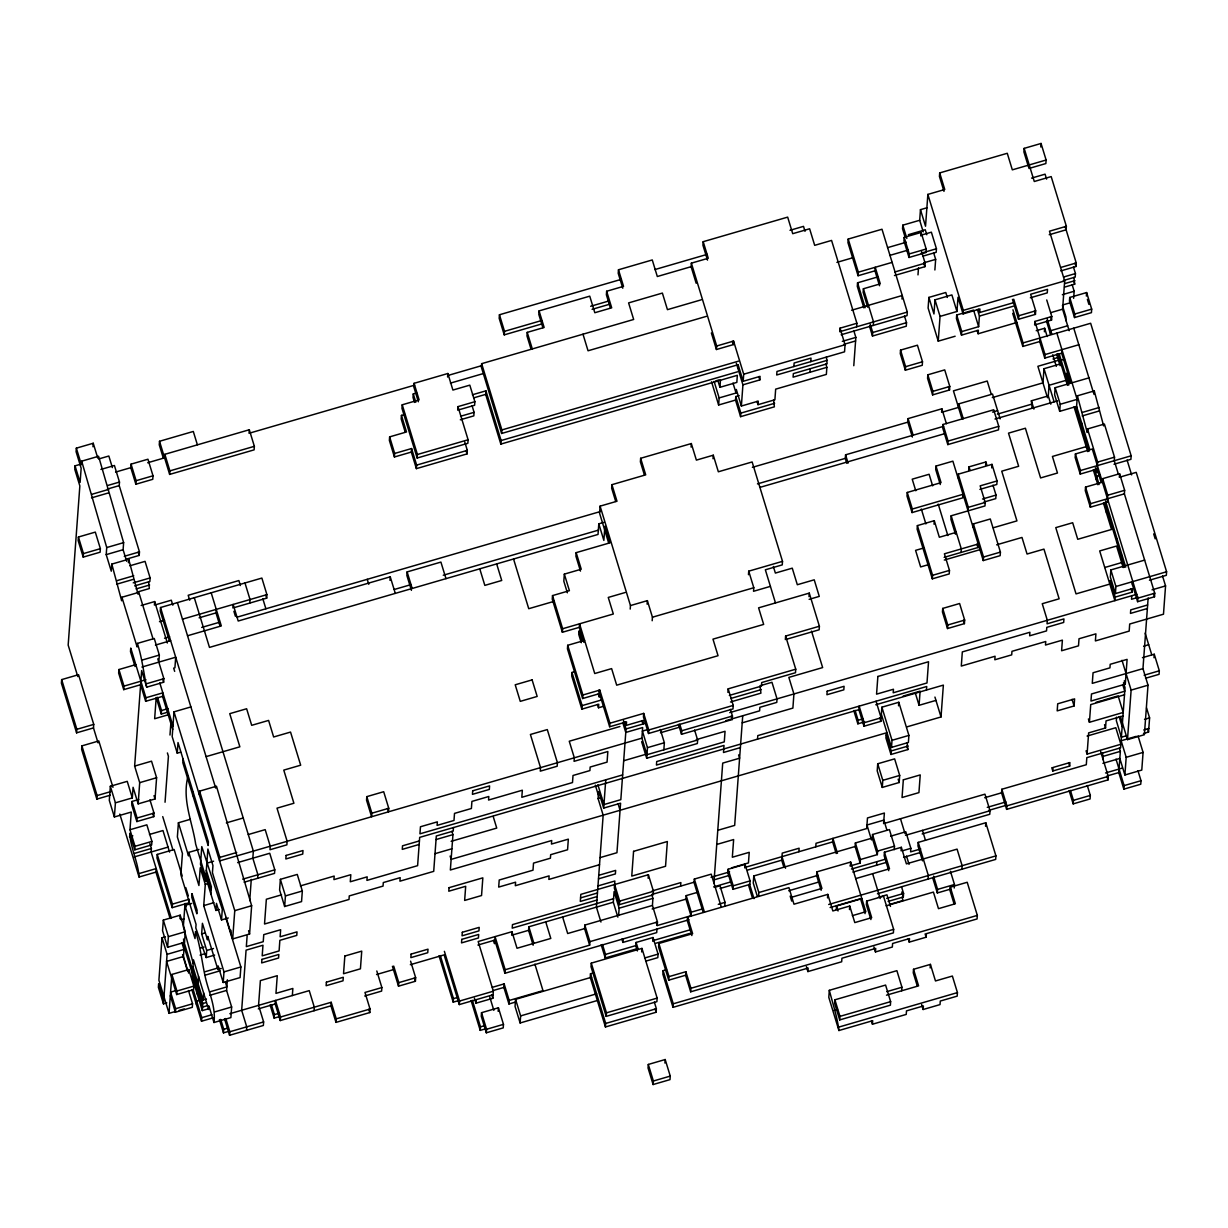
<?xml version="1.0" encoding="UTF-8"?>
<svg xmlns="http://www.w3.org/2000/svg" width="1228" height="1228" viewBox="0 0 1228 1228"><rect width="100%" height="100%" fill="white"/><g stroke="black" fill="none" stroke-linecap="round" stroke-linejoin="round"><path stroke-width="1.5" d="M80.112 464.368L75.046 465.842L74.785 469.372L79.851 485.935L68.169 645.099L77.794 676.582M97.795 458.151L93.236 443.247L76.351 448.159L76.09 451.689L81.155 468.252L80.112 482.404L75.046 465.842M61.661 679.606L61.4 683.152L76.596 732.84L93.481 727.928L93.742 724.397L78.546 674.694L61.661 679.606L76.857 729.309L76.596 732.84M126.653 561.303L123.107 549.714L123.629 542.638L98.562 456.263L81.677 461.175L81.416 464.721L76.351 448.159M78.408 537.02L78.147 540.55L83.212 557.113L100.113 552.201L100.374 548.67L95.308 532.108L78.408 537.02L83.473 553.582L83.212 557.113M92.975 446.777L93.236 443.247M138.043 594.214L128.679 559.201L111.794 564.112L111.272 571.189L106.207 554.626L106.729 547.55L81.677 461.175M112.976 787.348L98.808 740.96L81.908 745.872L81.647 749.402L96.843 799.106L110.351 795.176M125.701 559.339L139.209 555.409L139.47 551.879L119.223 485.613L119.484 482.067L114.419 465.504L100.911 469.434M96.843 799.106L97.104 795.575L81.908 745.872M152.993 638.729L138.81 592.341L121.925 597.253L121.664 600.784L111.794 564.112M130.797 467.668L131.058 464.138L147.943 459.226L153.009 475.789L152.748 479.319L135.863 484.231L130.797 467.668L115.585 472.089M114.373 816.973L115.417 802.82L132.302 797.908L127.236 781.346L110.351 786.258L109.307 800.41L114.373 816.973L131.258 812.061L129.968 829.744L135.034 846.307L134.773 849.853L151.658 844.941L151.919 841.41L146.853 824.832L129.968 829.744M135.817 664.624L118.916 669.536L118.655 673.082L123.721 689.645L140.621 684.733L145.672 701.295L162.572 696.383L162.833 692.853L145.932 697.765L145.672 701.295M128.433 562.746L128.679 559.201M135.863 484.231L136.108 480.701L131.058 464.138M123.721 689.645L123.982 686.114L118.916 669.536M158.811 662.138L159.333 655.061L154.267 638.499L137.367 643.411L137.106 646.941L121.925 597.253M139.317 873.492L156.202 868.58L155.941 872.11L139.056 877.022C138.165 862.194 130.598 848.118 129.707 833.29L134.773 849.853M138.795 799.489L132.041 801.454L131.78 804.985L136.845 821.563L153.746 816.651L154.007 813.105L149.954 799.858M132.302 797.908L133.084 787.301L138.15 803.864L155.035 798.967L156.601 777.738L151.535 761.176L134.635 766.088L139.7 782.65L138.15 803.864M134.635 766.088L141.65 670.58L146.715 687.158L163.616 682.246L163.877 678.7L157.798 658.822M146.715 687.158C143.599 672.576 142.08 657.809 137.367 643.411M197.355 444.705L193.303 431.458L159.517 441.282L159.256 444.812L163.309 458.075M148.588 581.688L149.34 588.55L137.521 591.988M129.861 565.786L145.058 561.365L150.123 577.928L149.862 581.473L134.666 585.894M136.845 821.563L137.106 818.017L132.041 801.454M159.517 441.282L169.648 474.407L254.104 449.862L254.365 446.317L249.299 429.754L164.844 454.314L164.583 457.844L147.682 462.756M154.406 605.112L154.667 601.566L141.159 605.496M169.648 474.407L169.894 470.877L164.844 454.314M234.579 607.492L266.676 598.159L266.921 594.628L261.871 578.066L160.515 607.522L160.254 611.068L169.357 640.878M149.877 843.513L151.397 848.471L151.136 852.017L171.398 918.283M168.036 712.117L161.267 714.067L161.528 710.536L157.476 697.289M182.235 876.024L174.13 849.515L157.245 854.427L156.984 857.973L172.181 907.661L189.066 902.764L189.327 899.218L172.442 904.13L172.181 907.661M165.043 802.237L168.42 756.264L167.407 752.948M169.986 735.035L171.03 720.897M174.913 667.832L175.696 657.226L141.911 667.05M190.893 706.929L173.992 711.841L172.181 736.6L177.246 753.163L180.623 752.181M165.396 936.795L162.019 937.778L158.903 980.22L169.034 1013.346L175.788 1011.381M163.324 920.094L162.541 930.701L167.607 947.264L184.492 942.352L185.274 931.745L180.209 915.182L163.324 920.094L168.389 936.657L167.607 947.264M177.246 753.163L178.014 742.556L208.407 841.947L208.146 845.493L182.818 762.649L183.079 759.119M163.447 1003.859L163.708 1000.329L158.642 983.751L158.381 987.297L163.447 1003.859L166.824 1002.877M163.969 996.783L167.085 954.34L162.019 937.778M190.233 819.337L178.413 822.775L177.369 836.928L182.435 853.491L180.869 874.72L196.066 924.423L195.805 927.954L206.197 957.548L214.639 955.092M169.034 1013.346L171.889 974.449L188.774 969.537L193.84 986.099L193.579 989.63L176.694 994.542L166.563 961.417L183.463 956.505L183.97 949.428L181.944 942.797M188.145 775.682C181.698 799.52 192.289 821.455 195.682 844.189L215.928 910.455L219.305 909.472M179.948 918.713L180.209 915.182M188.498 990.535L192.55 1003.783L192.289 1007.328L175.389 1012.24L175.65 1008.695L170.585 992.132L175.65 990.658M176.694 994.542L176.955 991.011L171.889 974.449M191.66 903.47L184.906 905.435L183.34 926.649L193.21 963.32M198.936 849.438L188.79 852.37L188.529 855.916L178.413 822.775M192.95 795.79L193.21 792.244M199.32 794.67L199.581 791.139L216.466 786.227L251.648 905.727L249.576 934.017L232.675 938.929L212.429 872.663L212.951 865.586L207.885 849.024L205.552 880.86L208.929 879.877M188.513 973.067L188.774 969.537M220.042 626.157L215.99 612.895L216.251 609.364M196.449 1004.642L196.71 1001.112L200.087 1000.129M197.232 994.035L197.493 990.505M197.754 986.959L198.537 976.352M227.364 979.821L226.597 990.428L231.647 1006.991L230.879 1017.598L213.979 1022.51C216.097 1006.177 208.054 990.981 204.892 975.232C201.776 960.649 200.256 945.898 195.544 931.484L195.022 938.56L184.906 905.435M206.197 957.548L206.718 950.472L201.653 933.909L202.42 923.302L207.486 939.865L207.747 936.335L217.878 969.46L221.255 968.478M225.676 917.27L240.872 966.973L240.089 977.58L223.204 982.492L223.987 971.885L203.725 905.619L205.291 884.39L200.225 867.828L198.921 885.511L188.79 852.37M213.334 1017.782L201.515 1021.22L201.776 1017.674L193.164 989.507M209.052 1008.633L202.298 1010.598L202.82 1003.522L183.571 940.571M206.457 999.009L203.081 999.991L203.602 992.915M210.863 893.892L211.385 886.816L206.319 870.238M232.89 607.983L233.136 604.452L238.201 621.015L390.243 576.822L395.309 593.385M249.038 433.284L249.299 429.754M215.928 910.455L216.45 903.378L221.516 919.941L228.27 917.976M199.581 791.139L219.827 857.39L219.566 860.935L641.891 738.151L642.658 727.544L625.773 732.456L622.734 722.509M217.878 969.46L218.139 965.929L223.204 982.492M221.516 919.941L222.299 909.334L201.776 846.599L200.486 864.282L205.552 880.86M249.775 603.071L250.036 599.54L244.971 582.978M228.546 1031.397L223.481 1032.871L223.726 1029.325L220.702 1019.394M230.741 933.833L231.002 930.302M232.675 938.929L234.763 910.639L173.992 711.841M292.341 995.54L292.863 988.463L275.962 993.375L277.267 975.692L260.382 980.604L258.555 1005.364L263.621 1021.926L263.36 1025.472L229.575 1035.281L229.836 1031.75L225.783 1018.503M247.12 935.997L246.337 946.604L263.237 941.692L263.759 934.631L280.644 929.719L280.122 936.78L297.022 931.868L296.762 935.414L279.861 940.326L279.094 950.933L262.193 955.845L262.976 945.238L246.076 950.15L241.67 1010.276L246.721 1026.838L246.475 1030.369M249.714 900.631L251.279 879.401M257.634 878.281L257.895 874.75L252.83 858.188L253.352 851.111L177.4 602.61M237.633 862.609L269.73 853.276L274.796 869.838L274.535 873.384L244.126 882.211M280.368 879.34L279.6 889.947L284.65 906.51L301.551 901.598L302.334 890.991L297.268 874.428L280.368 879.34L285.433 895.903L284.65 906.51M279.216 1016.661L274.151 1018.135L274.412 1014.604L271.373 1004.657M280.26 1020.56L275.195 1003.982L275.456 1000.452L280.506 1017.014L280.26 1020.56L330.931 1005.824L331.192 1002.278L280.506 1017.014M314.046 1010.736L314.307 1007.19L309.241 990.628L229.836 1013.714M376.812 970.98L381.877 987.558L364.977 992.454L370.042 1009.032L369.781 1012.563L335.996 1022.387L336.257 1018.856L331.192 1002.278M404.826 414.419L401.449 415.402L406.514 431.964L389.629 436.876L389.368 440.422L394.418 456.985L411.319 452.073L411.58 448.542L394.679 453.454L394.418 456.985M366.804 796.634L366.543 800.165L371.608 816.727L371.869 813.197L366.804 796.634L383.689 791.722L388.754 808.285L388.493 811.815L387.48 808.515M401.449 415.402L401.188 418.948L405.24 432.195M414.066 383.32L419.116 399.883L402.231 404.795L401.97 408.325L417.167 458.029L467.837 443.293L468.098 439.762L457.967 406.621L474.868 401.709L469.802 385.147L452.902 390.059L447.852 373.496L414.066 383.32L413.805 386.851L418.364 401.756M389.982 580.353L390.243 576.822M416.66 392.945L413.283 393.927L413.022 397.458L414.542 402.431M445.979 578.649L440.913 562.086L407.128 571.91L406.867 575.441L411.426 590.346M464.783 442.08L467.315 450.369L467.054 453.899L416.384 468.635L416.645 465.105L411.58 448.542M417.167 458.029L417.428 454.498L402.231 404.795M381.877 987.558L381.616 991.088L364.716 996M410.597 961.156L415.663 977.734L415.402 981.264L398.501 986.176L398.762 982.646L393.697 966.068M447.591 377.027L447.852 373.496M457.706 410.167L457.967 406.621M472.059 405.7L474.085 412.332L473.824 415.862L460.316 419.792M474.868 401.709L474.607 405.255L459.395 409.676M701.234 299.832L667.449 309.656L662.383 293.078L628.598 302.902L633.663 319.464L481.637 363.672L481.376 367.203L501.623 433.469L738.12 364.716L743.186 381.279L760.086 376.367L759.825 379.912L742.925 384.824L741.374 406.038L758.259 401.126L757.998 404.672L774.899 399.76L775.666 389.153L826.352 374.417L826.874 367.341L825.861 364.025M451.935 831.31L452.948 834.626L450.354 869.992L551.71 840.52L551.449 844.066L568.334 839.154L567.566 849.761L550.666 854.673L550.405 858.203L533.52 863.115L532.998 870.191L499.213 880.015L498.691 887.092L515.591 882.18L515.33 885.71L549.116 875.886L548.855 879.432L599.525 864.696M453.47 827.549L453.209 831.08L436.308 835.992L433.714 871.358L399.929 881.182L400.19 877.652L383.305 882.564L383.044 886.094L349.259 895.918L348.998 899.464L264.527 924.009L266.353 899.249L281.55 894.828M717.904 380.68L719.93 387.311L736.831 382.399L737.337 375.323L500.84 444.091L485.659 394.388L485.92 390.842L472.396 394.771M621.076 279.401L499.443 314.767L499.182 318.298L504.247 334.86L541.41 324.054M458.274 1000.682L453.209 1002.155L453.47 998.625L440.299 955.553M504.247 334.86L504.508 331.33L499.443 314.767M493.088 994.757L459.303 1004.581L459.564 1001.035L444.382 951.332M500.84 444.091L501.101 440.545L485.92 390.842M501.623 433.469L501.884 429.938L481.637 363.672M545.739 921.875L550.804 938.438L517.019 948.262L511.953 931.699L478.168 941.523L493.349 991.211L492.827 998.287L475.942 1003.199L476.203 999.669M856.637 326.801L856.898 323.271L831.571 240.427L814.686 245.339L809.62 228.776L792.72 233.688L787.67 217.126L703.199 241.686L708.264 258.248L691.364 263.16L691.103 266.691L657.318 276.515L652.268 259.952L618.482 269.776L623.532 286.339L606.647 291.251L611.713 307.814L594.812 312.726L589.747 296.163L539.077 310.899L544.142 327.462L527.242 332.374L526.981 335.904L531.033 349.166M485.29 1028.91L480.225 1030.384L480.486 1026.838L472.381 1000.329M481.529 1012.686L481.269 1016.231L486.334 1032.794L503.219 1027.882L503.48 1024.352L498.414 1007.789L481.529 1012.686L486.58 1029.264L486.334 1032.794M539.077 310.899L538.816 314.429L542.868 327.692M498.154 1011.319L498.414 1007.789M515.699 1002.017L508.945 1003.982L503.879 987.419L504.14 983.889L492.321 987.327M689.046 919.741L504.923 973.282L505.184 969.736L495.053 936.611L494.531 943.672L493.518 940.372M511.953 931.699L511.692 935.229L528.577 930.317L528.838 926.787L613.309 902.227L614.077 891.62L619.142 908.183L618.636 915.259M508.945 1003.982L509.206 1000.452L504.14 983.889M591.589 977.227L515.576 999.331L515.054 1006.407L520.119 1022.97L597.821 1000.375M520.119 1022.97L520.626 1015.894L515.576 999.331M603.869 522.361L598.803 523.834L603.854 540.397L604.897 526.259L609.963 542.822L576.178 552.646L581.243 569.209L564.343 574.121L569.408 590.683L552.523 595.595L552.262 599.141L562.378 632.266L579.278 627.354L579.539 623.824L594.736 673.527L611.621 668.615L616.686 685.178L718.042 655.706L712.977 639.143L763.662 624.407L758.597 607.845L809.267 593.109L819.398 626.234L819.137 629.78L787.041 639.113M564.343 574.121L563.821 581.197L567.367 592.786M562.378 632.266L562.639 628.736L552.523 595.595M584.605 640.387L567.704 645.299L567.443 648.829L582.64 698.532L599.525 693.62M576.178 552.646L575.917 556.177L580.476 571.097M575.364 671.486L571.987 672.468L571.726 676.014L581.857 709.139L598.757 704.227L598.496 707.773L603.562 706.3M606.647 291.251L606.386 294.781L610.439 308.044M581.857 709.139L582.118 705.609L571.987 672.468M582.64 698.532L582.901 695.002L567.704 645.299M598.803 523.834L598.021 534.441L209.481 647.402L194.3 597.714M775.482 602.933L765.351 569.792L782.251 564.88L782.512 561.349L752.135 461.958L718.349 471.782L713.284 455.204L696.383 460.116L691.318 443.554L640.648 458.29L645.713 474.852L611.928 484.676L616.993 501.239L600.093 506.151L599.571 513.227L608.689 543.052M618.482 269.776L618.221 273.307L622.78 288.212M611.928 484.676L611.667 488.207L615.719 501.469M582.901 695.002L599.786 690.09L599.279 697.166L598.266 693.851M505.184 969.736L589.64 945.176L584.589 928.614L584.835 925.083L652.421 905.435L652.928 898.359L651.914 895.043M600.968 922.044L596.409 907.139L603.163 815.177L598.097 798.614L598.619 791.538L603.685 808.101L620.585 803.189L616.947 852.708L600.047 857.62M589.64 945.176L589.9 941.646L584.835 925.083M593.876 972.76L590.499 973.743L590.238 977.288L605.435 1026.976L656.105 1012.256L656.366 1008.71L654.34 1002.079M591.282 963.136L591.021 966.666L606.202 1016.37L656.888 1001.634L657.149 998.103L641.952 948.4L591.282 963.136L606.463 1012.839L606.202 1016.37M603.685 808.101L605.757 779.811M641.906 720.698L642.919 724.013L643.18 720.468L626.295 725.38L626.556 721.849L609.656 726.761L609.917 723.215L599.786 690.09M640.648 458.29L640.387 461.82L644.439 475.082M630.21 609.088L630.471 605.558L600.093 506.151M637.332 948.63L605.235 957.963L605.496 954.417L602.457 944.485M623.502 720.636L626.034 728.925L620.831 799.658L603.946 804.57L597.867 784.692M605.435 1026.976L605.696 1023.446L590.499 973.743M597.192 896.532L580.291 901.444L580.813 894.368L648.384 874.72L653.449 891.282L653.189 894.828L619.403 904.652L619.664 901.106L614.599 884.544M647.11 604.176L647.371 600.645L630.471 605.558M656.965 929.074L656.704 932.605L622.918 942.429L623.179 938.898M609.917 723.215L643.702 713.391L643.441 716.937L648.507 733.5L732.978 708.94L733.239 705.409L728.173 688.847L795.744 669.199L785.613 636.058L819.398 626.234M652.175 620.739L652.436 617.208L647.371 600.645M694.587 730.046L697.627 739.993L697.366 743.523L646.696 758.259L647.463 747.652L642.413 731.074L647.478 729.601M648.507 733.5L648.768 729.969L643.702 713.391M645.989 961.079L657.809 957.64L658.07 954.095L653.004 937.532L636.119 942.444L635.858 945.99L637.378 950.948M641.691 951.946L641.952 948.4M648.123 878.25L648.384 874.72M663.841 749.817L664.363 742.74L660.311 729.478M703.199 241.686L702.938 245.216L707.497 260.121M652.743 941.078L653.004 937.532M691.072 447.084L691.318 443.554M698.026 892.173L686.206 895.611L691.257 912.174L690.996 915.72L657.21 925.544L657.471 921.998L652.421 905.435M648.307 1064.446L648.046 1067.976L653.112 1084.539L669.997 1079.627L670.258 1076.096L665.192 1059.534L648.307 1064.446L653.373 1081.008L653.112 1084.539M685.608 975.247L690.673 991.81L893.385 932.881L893.646 929.35L883.515 896.21L866.63 901.122L871.696 917.684L854.795 922.596L849.73 906.034L832.845 910.946L827.779 894.383L793.994 904.207L788.929 887.629L687.573 917.101L692.638 933.664L658.853 943.488L658.592 947.034L668.723 980.159L685.608 975.247L685.869 971.716L668.984 976.628L668.723 980.159M666.512 969.69L663.135 970.673L662.874 974.203L673.005 1007.344L808.147 968.048L807.886 971.578L841.671 961.77L841.932 958.224L875.717 948.4L875.457 951.946L892.342 947.034L892.602 943.488L909.503 938.576L909.242 942.122L926.127 937.21L926.388 933.664L977.074 918.943L977.335 915.397L967.203 882.272L950.318 887.184L950.058 890.714L954.095 903.961M730.43 709.385L732.456 716.016L732.195 719.562L681.509 734.283L681.77 730.752L679.744 724.121M716.691 345.989L733.576 341.077L733.316 344.607L716.431 349.519L716.691 345.989L691.364 263.16M664.931 1063.064L665.192 1059.534M680.619 886.125L680.88 882.579L652.16 890.929M713.023 458.75L713.284 455.204M673.005 1007.344L673.266 1003.798L663.135 970.673M739.164 395.569L735.787 396.552L735.526 400.082L718.626 404.994L719.147 397.918L714.082 381.355M719.93 387.311L720.452 380.235M690.996 915.72L685.945 899.142L686.206 895.611M687.573 917.101L687.312 920.647L691.871 935.552M721.358 907.277L711.227 874.152L694.342 879.064L694.081 882.594L703.199 912.419M690.673 991.81L690.934 988.279L685.869 971.716M719.147 397.918L736.048 393.006L736.309 389.476L741.374 406.038M737.859 368.262L738.12 364.716M773.625 399.975L774.377 406.836L740.591 416.66L740.852 413.115L735.787 396.552M743.186 381.279L743.707 374.218L733.576 341.077M713.882 883.377L722.709 763.11L739.609 758.198L738.596 754.898M727.912 692.377L728.173 688.847M748.466 574.704L748.727 571.173L782.512 561.349M724.781 905.896L725.042 902.35L719.992 885.787L714.911 887.261M728.127 869.24L727.866 872.77L732.932 889.333L749.817 884.421L750.078 880.89L745.012 864.328L728.127 869.24L733.193 885.802L732.932 889.333M742.725 715.755L734.666 825.4L717.781 830.312M748.727 571.173L753.792 587.736L753.531 591.282L770.416 586.37M744.751 867.858L745.012 864.328M757.538 739.149L757.799 735.603L926.726 686.498L926.465 690.029M760.163 686.314L760.915 693.16L730.506 702.002M894.23 849.715L894.491 846.169L889.425 829.606L872.54 834.518L872.279 838.049L855.379 842.961L855.133 846.506L753.777 875.963L753.255 883.039L757.308 896.302M793.871 366.558L794.132 363.012L811.017 358.1L810.756 361.646M758.566 896.072L758.827 892.541L753.777 875.963M785.352 639.604L785.613 636.058M809.973 372.253L810.234 368.707M783.74 866.815L781.714 860.183L782.236 853.122L799.121 848.21L798.86 851.741M795.744 669.199L795.483 672.729L761.698 682.553L761.437 686.099L729.34 695.416M809.006 596.639L809.267 593.109M826.383 356.949L827.135 363.795L793.349 373.619L793.088 377.165L826.874 367.341M856.898 323.271L839.998 328.183L839.737 331.713L907.308 312.065L881.996 229.237L848.21 239.061L847.949 242.591L858.08 275.732L874.965 270.82L875.226 267.274L880.292 283.852L863.391 288.764L863.146 292.295L867.689 307.2M839.998 328.183L845.064 344.746L844.542 351.822L776.971 371.455L776.71 375L827.396 360.264M815.76 846.829L816.021 843.298L866.692 828.562L867.475 817.955L884.375 813.043L883.592 823.65M877.82 276.914L857.558 282.808L857.297 286.339L863.883 307.875M858.08 275.732L858.341 272.186L848.21 239.061M846.829 463.34L845.309 458.366L845.57 454.82L943.549 426.346M853.782 365.714L855.855 337.408L853.828 330.792M852.339 915.658L865.847 911.729L850.651 862.041L816.866 871.865L816.605 875.395L821.164 890.3M827.519 897.914L827.779 894.383M836.191 853.521L832.645 841.917L832.906 838.386L837.465 853.291M904.499 316.056L906.525 322.672L906.264 326.218L872.479 336.042L872.74 332.496L870.207 324.223M873.261 325.435L873.522 321.889L863.391 288.764M901.69 990.766L901.951 987.235L896.885 970.673L829.314 990.321L828.808 997.382L838.924 1030.522L872.709 1020.698L872.448 1024.229L906.233 1014.42L906.494 1010.874L923.395 1005.962L923.134 1009.508L940.019 1004.596L940.28 1001.05L957.18 996.138L957.441 992.608L952.375 976.045L935.475 980.957L930.41 964.379L913.525 969.291L913.264 972.837L917.316 986.084M836.268 909.564L836.529 906.018L861.872 898.65M838.924 1030.522C837.281 1016.938 832.799 1003.69 829.314 990.321M834.902 999.807L834.641 1003.337L839.706 1019.915L890.392 1005.179L890.638 1001.634L885.588 985.071L834.902 999.807L839.967 1016.37L839.706 1019.915M864.619 721.864L857.85 723.829L858.111 720.283L855.072 710.352M863.959 726.239L858.894 709.677L859.155 706.146L864.22 722.709L863.959 726.239L880.844 721.327L881.105 717.797L876.04 701.234M850.39 865.571L850.651 862.041M849.469 909.564L849.73 906.034M927.217 207.701L920.463 209.666L919.695 220.272L902.795 225.184L902.534 228.73L905.067 237.004M904.207 237.357L903.946 240.888L909.012 257.466L925.912 252.554L926.173 249.008L921.107 232.445L904.207 237.357L909.273 253.92L909.012 257.466M850.052 866.016L860.183 863.069L860.444 859.523L855.379 842.961M901.981 299.033L902.242 295.503L851.572 310.239M900.538 350.118L900.277 353.649L905.343 370.211L922.243 365.299L922.504 361.769L917.439 345.206L900.538 350.118L905.604 366.681L905.343 370.211M907.308 312.065L907.047 315.611L841.165 334.753M866.63 901.122L866.369 904.668L870.928 919.572M877.728 763.77L877.206 770.846L882.272 787.424L899.172 782.512L899.694 775.436L894.629 758.873L877.728 763.77L882.794 780.348L882.272 787.424M881.888 707.19L881.366 714.266L891.497 747.391L908.382 742.479L908.904 735.403L898.789 702.278L881.888 707.19L892.019 740.315L891.497 747.391M917.991 274.888L918.498 267.811M920.846 235.976L921.107 232.445M912.373 437.061L907.814 422.156L908.075 418.61L941.861 408.786L946.42 423.706M876.562 865.233L876.823 861.688M860.444 859.523L877.345 854.611L877.606 851.081L872.54 834.518M1028.465 166.808L1023.906 151.904L1024.167 148.373L1041.052 143.461L1046.118 160.024L1012.332 169.848L1007.267 153.285L939.696 172.918L944.762 189.496L927.861 194.408L925.528 226.228L920.463 209.666M973.129 527.426L973.39 523.895L990.29 518.984L1000.421 552.109L1000.16 555.655L983.26 560.567L952.882 461.16L935.982 466.072L941.047 482.65L907.262 492.459L907.001 496.005L912.066 512.567L962.752 497.831L963.013 494.301L912.327 509.037L912.066 512.567M894.46 275.532L924.868 266.691L925.129 263.16L921.583 251.556M890.975 754.468L891.236 750.922L886.171 734.359L885.91 737.905L890.975 754.468L907.876 749.556L907.124 742.71M961.877 869.24L962.138 865.694L957.072 849.131L906.402 863.867L901.337 847.305L884.436 852.217L884.175 855.747L888.734 870.652M898.528 705.808L898.789 702.278M947.31 297.468L945.79 292.494L928.89 297.406L928.107 308.013L938.238 341.154L955.138 336.242M939.696 172.918L939.435 176.464L943.994 191.368M934.876 269.976L935.659 259.369L933.633 252.738M921.23 235.131L931.377 232.184L936.442 248.762L936.181 252.293L922.658 256.222M927.831 374.801L927.57 378.331L932.62 394.894L949.52 389.982L949.781 386.452L944.716 369.889L927.831 374.801L932.881 391.364L932.62 394.894M956.244 532.338L939.343 537.25L934.293 520.687L917.393 525.599L917.132 529.13L932.328 578.833L949.213 573.921L949.474 570.391L944.409 553.813L978.194 544.004L977.933 547.534L944.148 557.359M938.238 341.154L940.049 316.394L956.95 311.482L951.884 294.92L934.999 299.832L933.955 313.969L928.89 297.406M901.076 850.835L901.337 847.305M888.12 901.413L903.317 896.993L903.578 893.447L901.552 886.831M935.982 466.072L935.736 469.618L940.28 484.523M935.951 700.39L919.066 705.302L920.11 691.149L903.209 696.061M941.6 412.332L941.861 408.786M934.032 524.218L934.293 520.687M890.607 836.191L905.803 831.77L910.869 848.333L910.608 851.864L920.739 848.916M943.012 424.489L942.751 428.035L947.816 444.597L998.502 429.861L998.763 426.331L993.698 409.768L943.012 424.489L948.077 441.067L947.816 444.597M932.328 578.833L932.589 575.303L917.393 525.599M961.493 335.121L961.754 331.591L978.639 326.679L973.589 310.116L956.689 315.013L956.428 318.559L961.493 335.121L978.394 330.209L978.133 333.755L1016.984 322.457M956.95 311.482L957.994 297.329L963.059 313.907L979.944 308.995L979.683 312.526L1013.468 302.702M877.421 893.8L995.662 859.416L995.923 855.885L985.792 822.745L918.222 842.393L917.961 845.923L922.52 860.843M963.059 313.907L963.305 310.362L927.861 194.408M942.705 608.428L942.444 611.958L947.509 628.536L964.41 623.624L964.671 620.079L959.605 603.516L942.705 608.428L947.77 624.991L947.509 628.536M1000.129 418.901L992.531 394.065L958.746 403.874L958.5 407.42L943.288 411.841M957.947 477.738L958.208 474.192L991.994 464.368L997.059 480.946L980.159 485.843L985.224 502.421L984.963 505.951L951.178 515.775L950.917 519.306L955.476 534.226M928.092 879.064L928.353 875.518L918.222 842.393M907.231 726.776L941.016 716.952L943.365 685.117L875.794 704.765M930.164 967.925L930.41 964.379M961.048 552.446L961.309 548.901L951.178 515.775M978.639 326.679L979.422 316.072L977.396 309.441M950.84 889.026L937.332 892.956L937.593 889.41L933.541 876.163M968.738 470.401L968.999 466.87L985.884 461.958L986.898 465.274M968.078 510.863L968.324 507.333L958.208 474.192M954.217 888.044L954.478 884.498L950.426 871.251M985.624 465.489L985.884 461.958M983.26 560.567L983.521 557.021L973.39 523.895M991.733 467.914L991.994 464.368M992.976 485.152L996.015 495.084L995.755 498.629L983.935 502.068M997.059 480.946L996.798 484.477L979.898 489.389M1029.217 164.936L1028.972 168.466L1045.857 163.554L1046.118 160.024M1030.369 297.79L1047.254 292.878L1047.515 289.347L1030.63 294.259L1035.68 310.822L1035.434 314.368L1018.534 319.265L1018.795 315.734L1013.729 299.171M985.547 826.29L985.792 822.745M1039.978 338.007L1039.717 341.537L1022.817 346.449L1023.077 342.919L1012.946 309.778M885.281 823.159L984.948 794.178L990.014 810.741L989.753 814.287L922.182 833.935M1040.791 146.992L1041.052 143.461M1051.797 316.517L1034.912 321.429L1034.651 324.975L1051.536 320.063L1051.797 316.517L1046.732 299.954M1100.656 751.521L1108.255 776.372L1107.994 779.903L1006.638 809.375L1001.572 792.812L1001.833 789.266L1086.304 764.722L1086.826 757.645L1120.611 747.821L1120.872 744.275L1115.807 727.713L1087.087 736.063M1032.134 407.65L1031.382 400.804L1048.282 395.892L1049.065 385.285L1065.95 380.373M1006.638 809.375L1006.899 805.844L1001.833 789.266M1044.399 331.79L1044.66 328.26L1036.217 330.7M1064.523 359.282L1061.145 360.264L1060.885 363.81L1044 368.707L1042.956 382.86L992.285 397.596M1061.928 349.658L1061.667 353.188L1044.767 358.1L1045.028 354.57L1034.912 321.429M1024.167 148.373L1034.283 181.498L1051.183 176.586L1066.364 226.29L1066.104 229.82L1049.219 234.732M1088.944 377.871L1055.159 387.695L1054.637 394.771L1059.703 411.334L1076.603 406.422L1089.758 449.494M1069.174 330.731L1062.588 309.195L1064.676 280.905L1049.479 231.202L1066.364 226.29M1065.72 320.661L1065.981 317.131L1062.435 305.526M1059.703 411.334L1060.225 404.273L1055.159 387.695M1069.726 297.468L1069.465 300.998L1074.531 317.561L1091.431 312.649L1091.692 309.118L1086.626 292.556L1069.726 297.468L1074.792 314.03L1074.531 317.561M1066.211 376.827L1066.472 373.297L1069.511 383.228M1073.64 298.327L1074.162 291.251L1072.136 284.62M1064.538 287.122L1074.684 284.175L1073.932 277.328M1073.441 266.936L1075.452 273.568L1075.206 277.098L1063.371 280.537M1060.777 270.912L1075.974 266.491L1076.235 262.961L1065.106 226.505M1076.342 409.968L1077.37 395.815L1094.271 390.903L1103.634 425.916M1086.366 296.086L1086.626 292.556M1102.698 478.644L1107.763 495.222L1107.242 502.283L1090.341 507.195L1085.276 490.632L1085.537 487.102L1102.437 482.19L1102.698 478.644L1119.583 473.732L1124.648 490.31L1124.388 493.84L1154.765 593.231L1154.504 596.777L1137.619 601.689L1137.88 598.143L1092.306 449.049L1075.421 453.961L1075.16 457.507L1080.226 474.069L1097.111 469.157L1101.163 482.404M1052.78 771L1053.041 767.469L1069.926 762.557L1069.665 766.088L1052.78 771L1051.767 767.684M1081.408 426.53L1081.668 423M1118.309 473.962L1114.256 460.715L1114.517 457.169L1104.402 424.044L1087.501 428.956L1087.24 432.486L1077.37 395.815M1080.226 474.069L1080.471 470.524L1075.421 453.961M1086.458 443.093L1086.212 446.639L1052.427 456.463L1057.477 473.026L1040.592 477.938L1025.395 428.234L1008.51 433.146L1018.641 466.272L1001.741 471.184L1016.938 520.887L993.283 527.764M1094.01 394.449L1094.271 390.903M1074.086 705.962L1074.607 698.885L1057.707 703.798L1057.185 710.874L1074.086 705.962L1072.059 699.331M1090.341 507.195L1090.602 503.664L1085.537 487.102M1096.328 479.764L1096.589 476.234L1099.966 475.251M1087.501 428.956L1097.632 462.081L1096.85 472.688L1095.33 467.73M1087.287 785.49L1090.326 795.422L1090.065 798.967L1073.18 803.88L1073.441 800.334L1070.402 790.402M1120.872 744.275L1087.087 754.099L1088.637 732.886L1105.538 727.974L1106.044 720.897L1122.945 715.985M1102.944 700.298L1118.14 695.877L1123.206 712.455L1089.42 722.279L1090.725 704.58L1124.51 694.772M1106.459 512.905L1106.72 509.359M1144.649 560.106L1110.864 569.93L1110.342 577.006L1115.408 593.569L1132.293 588.657L1132.032 592.188L1115.147 597.1L1114.886 600.645L1099.689 550.942L1116.59 546.03L1123.175 567.566M1119.583 473.732L1119.322 477.278L1136.222 472.366L1166.6 571.757L1166.339 575.303L1149.454 580.215M1116.851 542.5L1117.112 538.954M1103.189 759.81L1102.437 752.948M1115.408 593.569L1115.914 586.493L1110.864 569.93M1122.162 555.532L1121.655 562.593L1104.755 567.505M1023.077 342.919L1090.648 323.271L1131.157 455.803L1130.896 459.333L1114.011 464.245M1116.59 717.106L1116.329 720.636L1121.379 737.214L1126.46 735.741M1137.972 770.754L1141.012 780.701L1140.751 784.231L1123.85 789.144L1118.785 772.581L1120.35 751.352L1119.337 748.036M1138.018 735.833L1143.084 752.396L1141.779 770.079L1124.894 774.991L1126.183 757.308L1121.133 740.745L1125.017 687.695L1123.497 682.722M1122.73 684.595L1124.756 691.226L1090.971 701.05L1091.492 693.973L1125.278 684.149L1127.104 659.39L1110.204 664.302L1109.943 667.848L1093.058 672.76L1092.275 683.367L1142.961 668.631L1148.149 597.898M1131.771 595.734L1131.51 599.264L1138.279 597.299M1132.554 585.127L1132.815 581.581M1123.85 789.144L1124.111 785.613L1116.006 759.104M1142.961 668.631L1148.011 685.193L1144.389 734.712L1127.488 739.624L1131.126 690.105L1122.008 660.296M1143.483 733.515L1148.548 732.041L1149.592 717.889L1146.553 707.957M1153.998 657.763L1154.259 654.232L1142.439 657.671M1154.259 654.232L1159.324 670.795L1159.063 674.326L1145.555 678.255M1162.517 575.963L1165.556 585.909L1163.484 614.2L1129.699 624.024L1129.177 631.1L1095.391 640.924L1095.913 633.848L1079.013 638.76L1078.506 645.836L1061.606 650.748L1062.389 640.141L1045.488 645.038L1045.749 641.507L1011.964 651.331L1011.703 654.862L994.818 659.774L995.079 656.243L961.294 666.067L962.322 651.914L1029.893 632.266L1029.647 635.812L1046.532 630.9L1046.793 627.354L1063.678 622.442L1063.939 618.912L1047.054 623.824L1047.315 620.293L1042.25 603.716L1059.135 598.803L1043.954 549.116L1027.053 554.028L1021.988 537.45L996.66 544.818M654.862 269.577L707.221 254.349M790.003 230.296L803.511 226.366L805.031 231.324M504.508 331.33L541.671 320.523M590.668 306.279L609.241 300.875M1031.566 178.106L1045.074 174.176L1046.594 179.135M592.096 309.333L608.981 304.421M98.7 458.965L108.832 456.018L112.377 467.607M908.382 234.686L925.267 229.774L926.787 234.748M250.727 432.793L414.588 385.162M448.374 375.338L482.159 365.514M836.913 262.378L852.109 257.957M887.583 247.642L906.172 242.254M450.446 383.121L484.231 373.297M889.655 255.439L908.244 250.036M107.65 485.505L119.484 482.067M909.273 253.92L926.173 249.008M107.404 489.051L119.223 485.613M136.108 480.701L153.009 475.789M169.894 470.877L254.365 446.317M91.793 494.316L108.693 489.404M921.23 253.168L936.442 248.762M706.3 316.394L588.043 350.778L582.993 334.2M858.341 272.186L892.127 262.378M91.532 497.847L108.432 492.935M923.84 262.807L935.659 259.369M894.721 272.002L925.129 263.16M473.824 397.826L485.659 394.388M460.577 416.261L474.085 412.332M417.428 454.498L468.098 439.762M501.884 429.938L738.381 361.185M1061.038 267.382L1076.235 262.961M83.473 553.582L100.374 548.67M106.729 547.55L123.629 542.638M106.207 554.626L123.107 549.714M416.645 465.105L467.315 450.369M501.101 440.545L737.598 371.792M842.331 341.338L855.855 337.408M872.74 332.496L906.525 322.672M1063.632 277.006L1075.452 273.568M715.786 380.864L719.163 379.882M843.774 344.393L855.594 340.954M743.707 374.218L845.064 344.746M963.305 310.362L1064.676 280.905M124.274 556.299L139.47 551.879M1064.799 283.591L1074.945 280.644M979.422 316.072L1013.207 306.248M1062.343 294.689L1074.162 291.251M1018.795 315.734L1035.68 310.822M1063.248 304.805L1070.002 302.84M116.86 580.675L133.745 575.763M116.599 584.221L133.484 579.309M1050.769 312.633L1062.588 309.195M133.223 582.839L150.123 577.928M1074.792 314.03L1091.692 309.118M136.093 588.933L149.601 585.004M740.852 413.115L774.638 403.291M905.604 366.681L922.504 361.769M1067.654 325.758L1050.754 330.67L1050.508 334.2L1046.456 320.953M156.094 604.621L171.306 600.2L172.826 605.174M1045.028 354.57L1078.813 344.746M932.881 391.364L949.781 386.452M1052.995 358.975L1058.06 357.517M159.471 621.675L164.537 620.201M1059.856 359.911L1037.89 366.297L1047.515 397.765M182.465 619.188L266.921 594.628M199.105 617.807L215.99 612.895M164.537 638.238L169.602 636.764M201.699 627.431L218.584 622.519M237.173 617.131L600.369 511.539M752.396 467.331L907.814 422.156M155.434 645.084L170.631 640.663M187.531 635.751L221.316 625.927L211.185 592.802M992.531 412.101L997.596 410.628M142.433 659.973L159.333 655.061M394.265 589.486L411.165 584.574M443.262 575.241L598.665 530.066M757.461 483.893L845.309 458.366M997.336 414.158L1031.121 404.334M760.193 487.301L944.317 433.776M995.002 419.04L1057.508 400.865M1060.225 404.273L1077.11 399.361L1056.863 333.095M948.077 441.067L998.763 426.331M123.982 686.114L145.948 679.729M146.976 683.612L163.877 678.7M1082.436 412.378L1099.336 407.466M1082.175 415.924L1099.075 411.012M76.857 729.309L93.742 724.397M161.528 710.536L168.282 708.571M554.089 601.336L528.746 608.704L513.55 559.001M168.159 714.803L154.651 718.733L156.202 697.504L161.267 714.067M625.159 592.525L608.259 597.437L613.325 614L562.639 628.736M1097.632 462.081L1114.517 457.169M982.507 499.013L996.015 495.084M1080.471 470.524L1131.157 455.803M968.324 507.333L985.224 502.421M652.436 617.208L753.792 587.736M206.074 756.632L239.859 746.808L229.743 713.668L246.628 708.756L251.694 725.318L268.594 720.422L273.644 736.984L290.545 732.072L300.676 765.197L283.775 770.109L293.906 803.25L277.006 808.162L287.137 841.287L286.876 844.833L269.991 849.73L270.252 846.199L265.187 829.637L248.286 834.549M924.024 547.903L915.581 550.359L920.632 566.922L929.089 564.466M1107.763 495.222L1124.648 490.31M1090.602 503.664L1124.388 493.84M139.7 782.65L156.601 777.738M97.104 795.575L110.612 791.646M809.145 599.341L819.276 596.394L814.225 579.816L797.325 584.728L792.26 568.165L775.375 573.077L773.348 566.446M944.286 560.045L979.76 549.73M983.521 557.021L1000.421 552.109M932.589 575.303L949.474 570.391M137.106 818.017L154.007 813.105M129.447 836.821L132.824 835.838M582.118 705.609L602.395 699.714M149.463 834.472L162.971 830.542L169.556 852.078M135.034 846.307L151.919 841.41M226.336 822.883L243.221 817.986M134.512 853.383L151.397 848.471M134.251 856.929L168.036 847.105M947.77 624.991L964.671 620.079M619.925 726.5L569.255 741.236L574.32 757.799L574.059 761.329L607.845 751.521L607.062 762.127L590.161 767.039L589.916 770.57L573.015 775.482L572.494 782.558L521.823 797.294L522.345 790.218L488.56 800.042L488.805 796.496L471.92 801.408L471.399 808.485L454.514 813.396L453.992 820.473L437.091 825.385L437.352 821.854L420.467 826.751L419.945 833.827L622.657 774.899M760.132 685.731L771.967 682.292L777.032 698.87L776.771 702.401L759.871 707.313L759.61 710.843L725.825 720.667M626.034 728.925L646.296 723.031M730.767 698.471L761.176 689.629M1115.914 586.493L1166.6 571.757M648.768 729.969L733.239 705.409M219.827 857.39L236.712 852.493M371.869 813.197L388.754 808.285M206.841 863.177L213.595 861.212M660.464 732.748L679.053 727.344M729.724 712.624L1136.836 594.26M1152.048 589.839L1165.556 585.909M681.77 730.752L732.456 716.016M1137.88 598.143L1154.765 593.231M647.463 747.652L664.363 742.74M742.203 722.831L792.889 708.096L793.917 693.958L788.852 677.395L822.637 667.571L811.508 631.115M1147.627 604.974L1130.742 609.886L1130.481 613.417L1147.366 608.505M623.701 760.746L647.34 753.869M696.337 739.64L725.057 731.289L724.274 741.896L656.704 761.544L656.443 765.075L724.013 745.427L723.492 752.503L740.392 747.591M697.627 739.993L646.956 754.713L641.891 738.151M205.291 884.39L208.668 883.408M242.699 879.171L274.796 869.838M858.894 709.677L419.684 837.373L417.612 865.663L366.926 880.399L367.187 876.853L350.287 881.765L350.809 874.704L333.924 879.616L334.185 876.071L300.399 885.895M419.423 840.904L402.523 845.816L402.277 849.362L419.162 844.45M203.725 905.619L213.856 902.672M436.063 839.538L452.948 834.626M858.111 720.283L863.177 718.81M180.884 919.711L184.261 918.728M451.136 841.333L496.741 828.086L493.195 816.482M598.097 798.614L601.474 797.632M864.22 722.709L881.105 717.797M1143.606 646.204L1148.687 644.731M234.763 910.639L251.648 905.727M285.433 895.903L302.334 890.991M435.019 853.675L451.904 848.763M168.389 936.657L185.274 931.745M886.969 732.671L451.136 859.385L450.123 856.07M201.653 933.909L205.03 932.927M892.019 740.315L908.904 735.403M167.085 954.34L183.97 949.428M200.609 948.062L203.986 947.08M1144.128 675.216L1159.324 670.795M891.236 750.922L908.137 746.025M206.718 950.472L213.472 948.507M200.087 955.123L205.153 953.665M1131.126 690.105L1148.011 685.193M1096.174 702.262L1101.255 700.789M205.153 971.701L218.661 967.771M204.892 975.232L220.104 970.811M223.987 971.885L240.872 966.973M882.794 780.348L899.694 775.436M176.955 991.011L193.84 986.099M598.757 875.303L615.642 870.391L615.381 873.937L598.496 878.849M1144.527 719.362L1149.592 717.889M209.957 991.794L226.842 986.882L225.338 981.924M716.738 844.465L733.638 839.553L732.333 857.236L749.234 852.324L748.451 862.931L731.55 867.843M209.696 995.34L226.597 990.428M175.65 1008.695L192.55 1003.783M597.975 885.91L614.86 881.013L614.338 888.074L619.403 904.652M179.165 1010.398L184.231 1008.925M202.82 1003.522L206.197 1002.539M1143.744 729.985L1148.809 728.511M207.624 1005.594L202.559 1007.067L182.803 942.459M580.552 897.898L597.453 892.986M1121.133 740.745L1136.33 736.324M596.931 900.063L512.475 924.623L512.214 928.153L613.57 898.696M214.762 1011.903L231.647 1006.991M201.776 1017.674L211.907 1014.727M1103.45 756.264L1120.35 751.352M619.664 901.106L653.449 891.282M258.294 1008.894L275.195 1003.982M376.551 974.525L393.436 969.613M410.336 964.701L444.122 954.877L459.303 1004.581M477.907 945.053L494.792 940.141L504.923 973.282M651.899 894.475L694.127 882.195M711.027 877.283L729.601 871.88M744.813 867.459L832.645 841.917M984.687 797.724L1001.572 792.812M1102.928 763.34L1119.829 758.428L1124.894 774.991M1126.183 757.308L1143.084 752.396M714.143 879.831L729.34 875.41M747.929 870.007L781.714 860.183M619.142 908.183L652.928 898.359M223.726 1029.325L227.119 1028.343M274.412 1014.604L279.477 1013.131M713.621 886.908L730.522 881.996M987.281 807.349L1005.87 801.945M1105.538 772.965L1122.423 768.053M720.115 888.473L730.261 885.541M988.709 810.388L1005.609 805.476M1106.965 776.019L1118.785 772.581M229.836 1031.75L263.621 1021.926M398.762 982.646L415.663 977.734M584.589 928.614L567.689 933.526L562.624 916.963M652.16 908.966L685.945 899.142M905.543 835.301L990.014 810.741M1006.899 805.844L1108.255 776.372M733.193 885.802L750.078 880.89M877.606 851.081L894.491 846.169M1073.441 800.334L1090.326 795.422M1124.111 785.613L1141.012 780.701M589.9 941.646L657.471 921.998M691.257 912.174L703.091 908.735M718.288 904.315L725.042 902.35M758.827 892.541L817.955 875.349M902.426 850.789L910.869 848.333M336.257 1018.856L370.042 1009.032M851.48 869.056L885.265 859.232M788.714 890.76L819.122 881.934M852.907 872.11L886.693 862.286M903.593 857.374L920.478 852.462M791.523 897.269L821.931 888.427L816.866 871.865M855.716 878.603L889.502 868.779L884.436 852.217M453.47 998.625L456.847 997.643M605.496 954.417L635.904 945.575M652.805 940.663L689.967 929.857M493.748 990.367L503.879 987.419M655.921 943.227L689.706 933.403M459.564 1001.035L493.349 991.211M644.562 958.024L658.07 954.095M828.685 904.499L995.923 855.885M509.206 1000.452L542.991 990.628L534.886 964.118M830.113 907.538L860.521 898.712L865.08 913.617M878.496 897.284L886.954 894.828L890.5 906.417M886.693 898.359L903.578 893.447M937.593 889.41L954.478 884.498M889.548 904.453L903.056 900.523L902.058 897.207M886.125 905.834L933.418 892.096L938.484 908.659L955.369 903.747L950.318 887.184M480.486 1026.838L483.863 1025.856M520.626 1015.894L596.654 993.805M486.58 1029.264L503.48 1024.352M606.463 1012.839L657.149 998.103M690.934 988.279L893.646 929.35M605.696 1023.446L656.366 1008.71M673.266 1003.798L977.335 915.397M886.754 991.656L901.951 987.235M834.119 1010.414L837.496 1009.431M886.493 995.187L918.59 985.869L913.525 969.291M839.967 1016.37L890.638 1001.634M653.373 1081.008L670.258 1076.096M839.185 1026.976L957.441 992.608M1087.379 299.402L1088.898 304.375M1074.96 263.176L1075.974 266.491M1153.675 533.888L1155.195 538.846M1073.671 280.859L1074.684 284.175M1127.074 460.009L1131.633 474.914M1073.763 328.183L1093.503 392.791M1153.491 593.462L1154.504 596.777M1050.523 316.747L1051.536 320.063M1061.667 353.188L1070.785 383.013M1131.541 581.811L1137.619 601.689M1105.461 500.855L1125.708 567.121M1145.141 633.141L1151.726 654.678M1059.119 353.633L1068.744 385.116M1075.329 406.652L1088.99 451.382M1094.562 469.603L1099.121 484.507M1104.693 502.743L1124.434 567.351M1131.019 588.887L1132.032 592.188M1047.223 319.08L1051.767 333.985M1057.845 353.864L1067.47 385.346M1074.055 406.882L1087.716 451.597M1093.288 469.833L1097.847 484.738M1103.419 502.958L1111.524 529.468L1077.739 539.292L1072.673 522.729L1055.773 527.626L1076.035 593.891L1109.82 584.083L1110.081 580.537L1115.147 597.1M1056.571 354.094L1060.117 365.683M1044.66 328.26L1047.192 336.533M1052.764 354.754L1056.31 366.358M1034.421 311.052L1035.434 314.368M1039.717 341.537L1044.767 358.1M1044 368.707L1054.115 401.848M1048.282 395.892L1050.815 404.181M1147.535 728.726L1148.548 732.041M1012.455 299.386L1018.534 319.265M1012.686 313.309L1022.817 346.449M1124.265 680.834L1125.278 684.149M1031.382 400.804L1033.915 409.093M1120.396 716.431L1127.488 739.624M1119.122 716.661L1122.162 726.592M978.67 309.21L979.683 312.526M1104.525 724.658L1105.538 727.974M977.12 330.439L978.133 333.755M991.272 394.28L987.22 381.033L953.435 390.857L962.031 419.009M1106.981 776.587L1107.994 779.903M1088.407 718.963L1089.42 722.279M956.689 315.013L961.754 331.591M1086.074 750.784L1087.087 754.099M919.695 220.272L923.226 231.877M923.855 263.375L924.868 266.691M934.999 299.832L940.049 316.394M958.746 403.874L963.305 418.794M1068.652 762.772L1069.665 766.088M902.795 225.184L906.847 238.447M948.507 386.682L949.52 389.982M1069.128 790.617L1073.18 803.88M968.999 466.87L970.013 470.186M976.92 544.219L977.933 547.534M874.965 270.82L879.524 285.725M932.651 485.858L929.105 474.269L912.22 479.181L915.766 490.77M938.223 504.094L947.847 535.561M908.075 418.61L913.141 435.188M963.397 620.309L964.41 623.624M857.558 282.808L865.157 307.66M869.455 326.095L872.479 336.042M921.322 509.006L925.881 523.911M907.262 492.459L912.327 509.037M934.938 697.074L941.016 716.952M845.57 454.82L848.103 463.109M915.52 693.697L919.066 705.302M906.863 746.24L907.876 749.556M922.443 830.389L925.482 840.336M932.773 878.035L937.332 892.956M879.831 718.027L880.844 721.327M898.159 779.197L899.172 782.512M900.477 818.738L905.036 833.643M906.525 856.085L909.058 864.358M758.812 376.597L759.825 379.912M925.114 933.894L926.127 937.21M853.798 710.567L857.85 723.829M756.985 401.356L757.998 404.672M886.892 830.051L883.853 820.104L866.953 825.016L871.512 839.937M901.797 892.019L903.317 896.993M732.302 341.307L733.316 344.607M736.339 363.288L742.925 384.824M908.229 938.806L909.242 942.122M733.009 383.075L736.048 393.006M872.279 838.049L877.345 854.611M921.614 1004.535L923.134 1009.508M735.526 400.082L740.591 416.66M691.103 266.691L696.169 283.254M711.365 332.957L716.431 349.519M872.617 873.691L880.215 898.543M855.133 846.506L860.183 863.069M711.549 381.801L718.626 404.994M873.937 946.972L875.457 951.946M836.529 906.018L838.049 910.992M871.435 1020.928L872.448 1024.229M781.975 856.653L785.521 868.242M790.187 896.148L791.707 901.106M731.182 716.246L732.195 719.562M806.366 966.62L807.886 971.578M749.433 883.715L753.992 898.62M748.666 885.588L752.211 897.192M678.47 724.351L681.509 734.283M527.242 332.374L532.307 348.936M694.342 879.064L704.458 912.189M641.63 741.697L646.696 758.259M625.282 722.064L626.295 725.38M579.278 627.354L583.837 642.275M598.512 690.305L609.656 726.761M582.057 640.832L579.017 630.9L578.756 634.431L581.289 642.72M597.483 704.458L598.496 707.773M656.197 922.228L657.21 925.544M618.037 803.634L620.063 810.265M658.853 943.488L668.984 976.628M595.319 785.137L598.358 795.069M636.119 942.444L638.146 949.075M655.092 1008.94L656.105 1012.256M613.309 902.227L617.868 917.132M621.905 939.113L622.918 942.429M466.041 450.599L467.054 453.899M496.665 563.913L501.73 580.476L484.83 585.388L479.764 568.825M601.183 944.7L605.235 957.963M413.283 393.927L415.816 402.216M411.319 452.073L416.384 468.635M389.629 436.876L394.679 453.454M528.838 926.787L533.904 943.35M528.577 930.317L533.136 945.222M407.128 571.91L412.194 588.473M367.249 579.309L368.768 584.282M491.814 994.972L492.827 998.287M489.788 997.075L493.84 1010.337M474.422 998.226L475.942 1003.199M471.107 1000.559L480.225 1030.384M439.025 955.768L453.209 1002.155M414.389 977.948L415.402 981.264M392.423 966.298L398.501 986.176M265.662 594.859L266.676 598.159M262.853 598.834L265.893 608.781M240.396 585.526L238.877 580.552L188.191 595.288L189.711 600.262M368.768 1009.247L369.781 1012.563M233.903 611.298L235.408 616.272M330.931 1005.824L335.996 1022.387M160.515 607.522L215.698 788.1M154.667 601.566L167.33 642.996M138.196 552.093L139.209 555.409M173.655 668.063L174.668 671.378M248.563 930.701L249.576 934.017M270.099 1004.888L274.151 1018.135M162.603 678.93L163.616 682.246M159.793 682.906L172.964 725.978M162.572 696.383L172.703 729.524M206.058 873.783L211.124 890.346M145.932 697.765L130.751 648.062L130.49 651.607L135.049 666.512M185.781 887.629L188.314 895.903M162.741 816.62L172.872 849.745M224.509 1018.718L229.575 1035.281M154.022 795.652L155.035 798.967M185.244 903.424L186.257 906.74M219.428 1019.608L223.481 1032.871M152.732 813.335L153.746 816.651M213.979 1022.51L208.913 1005.947L208.653 1009.477L193.471 959.789L192.167 977.473L202.298 1010.598M192.95 966.866L203.081 999.991M183.479 939.036L184.492 942.352M157.245 854.427L172.442 904.13M183.463 956.505L188.007 971.409M182.542 954.724L187.592 971.287M155.941 872.11L170.124 918.498M191.89 989.737L201.515 1021.22M93.481 727.928L98.04 742.848M119.807 814.072L139.056 877.022M110.351 786.258L115.417 802.82M170.324 995.662L175.389 1012.24M192.044 893.708L191.783 897.238L196.848 913.801L197.109 910.27L192.044 893.708M261.932 959.375L261.671 962.921L278.572 958.009L278.833 954.463L261.932 959.375M286.093 855.44L285.832 858.971L302.733 854.059L302.994 850.528L286.093 855.44M326.387 982.185L326.126 985.716L343.026 980.804L343.287 977.273L326.387 982.185M344.838 956.044L343.533 973.727L360.433 968.815L361.738 951.132L344.838 956.044M411.119 954.095L410.858 957.625L427.743 952.713L428.004 949.183L411.119 954.095M449.049 887.675L448.788 891.206L465.688 886.294L464.644 900.446L481.545 895.534L482.834 877.851L449.049 887.675M461.789 939.359L461.528 942.889L478.429 937.977L478.69 934.447L461.789 939.359M462.311 932.282L462.05 935.813L478.935 930.901L479.196 927.37L462.311 932.282M472.703 790.801L472.442 794.347L489.327 789.435L489.588 785.889L472.703 790.801M540.535 767.623L540.274 771.153L557.159 766.241L557.42 762.711L547.289 729.586L530.404 734.482L540.535 767.623M633.571 851.342L631.76 876.101L665.545 866.277L667.357 841.518L633.571 851.342M827.181 691.211L826.92 694.741L843.82 689.829L844.081 686.298L827.181 691.211M877.866 676.474L876.562 694.158L893.462 689.246L893.201 692.776L926.986 682.968L928.537 661.739L877.866 676.474M903.332 779.826L902.043 797.509L918.928 792.613L920.232 774.914L903.332 779.826M532.108 679.882L515.207 684.794L520.273 701.357L537.173 696.445L532.108 679.882"/></g></svg>
